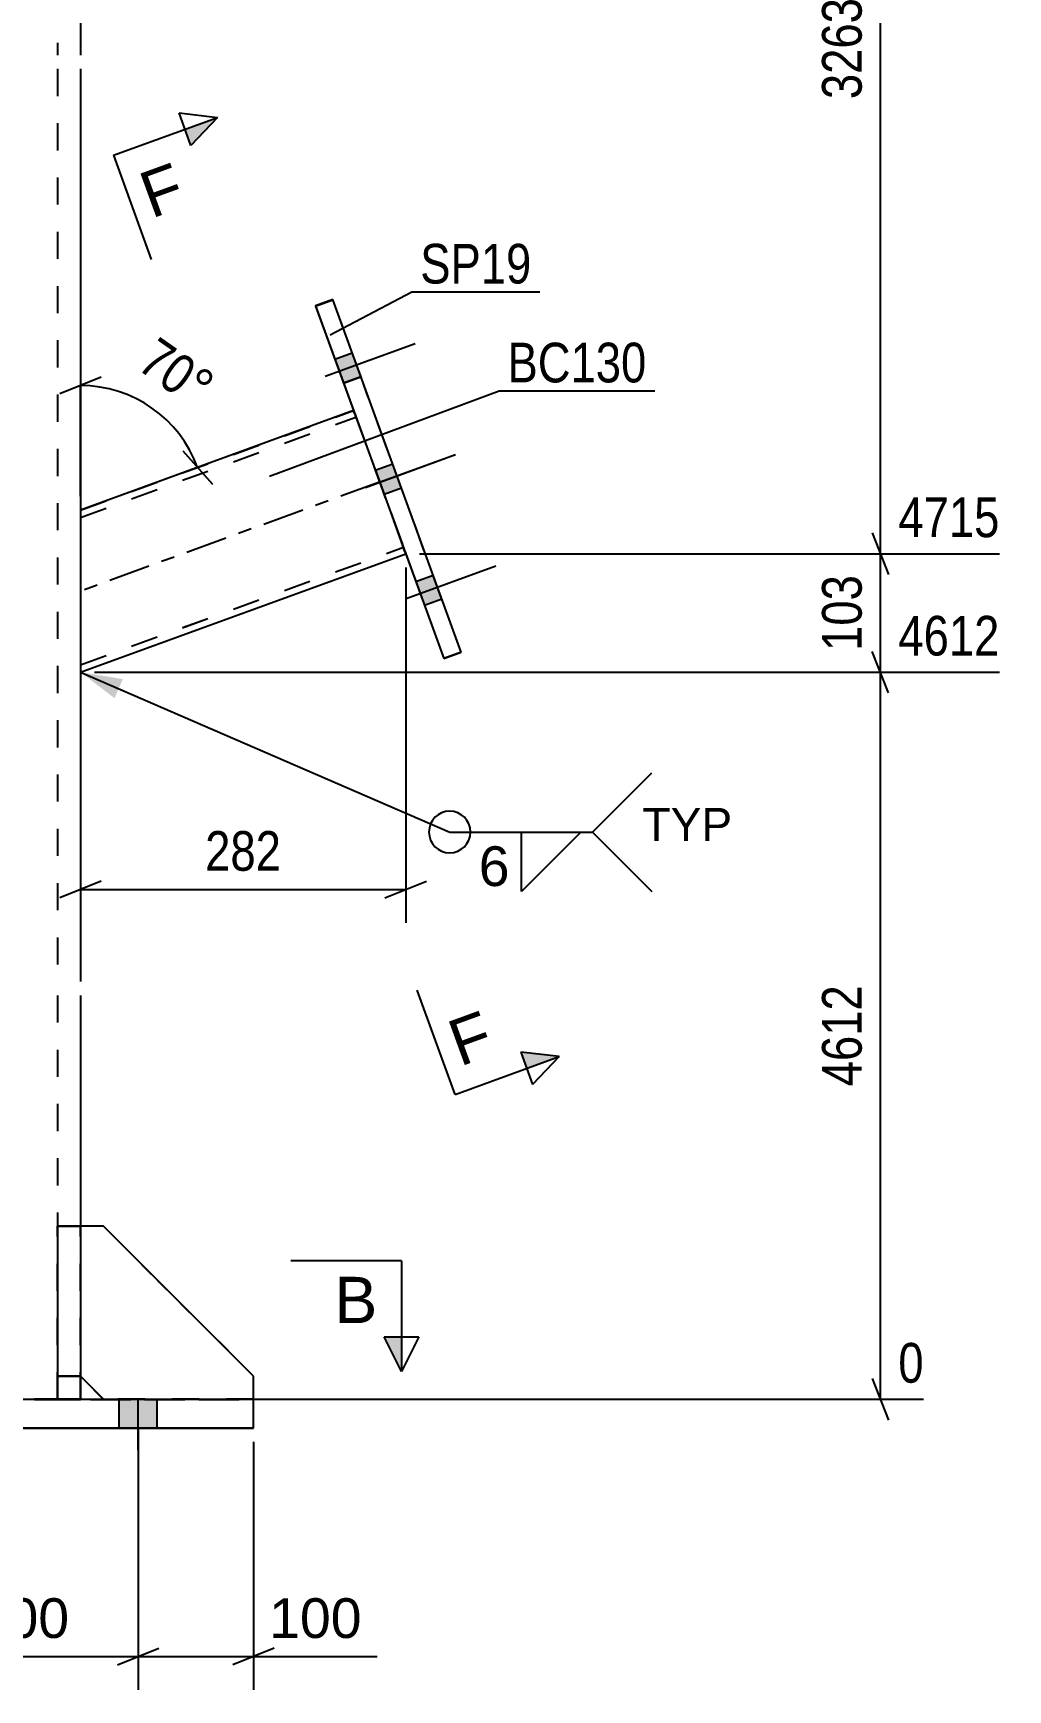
# Model space of a CAD drawing. Header units: millimetres. Extents: x -162 to 432, y -197 to 223.
# Drawn here: x 234.1 to 304.6, y -21 to 98.7 of the extents above; entities that cross this region are included whole.
import ezdxf

# ---------------------------------------------------------------- set-up
doc = ezdxf.new("R2010")
doc.units = ezdxf.units.MM
doc.linetypes.add('DXK_LINE_DOT2', pattern=[3.9198, 1.9599, -1.9599])
doc.linetypes.add('DXK_LINE_DOT3', pattern=[5.918699999999999, 2.979, -0.9799, 0.9799, -0.9799])
doc.styles.add('Arial', font='ARIAL.TTF', dxfattribs={"height": 0.2})
doc.styles.add('Arial Narrow', font='ARIALN.TTF', dxfattribs={"height": 0.2})

# ---------------------------------------------------------------- blocks, each defined once
blk = doc.blocks.new('Part-284928215-2617 - 2602')
at = {"color": 2, "linetype": 'Continuous'}
for p, q in [((235.9030338605318, 12.50414428126845), (235.9030338605318, 12.50383755667836)), ((237.5697005271985, 12.50414428126845), (235.9030338605318, 12.50414428126845)), ((235.9030338605318, 12.50414428126845), (235.9030338605318, 0.006138202788955974)), ((237.5697005271985, 12.50383755667836), (237.5697005271985, 12.50414428126845)), ((237.5697005271985, 12.50414428126845), (237.5697005271985, 0.006138202788955974)), ((237.5697005271985, 1.67280484123097), (235.9030338605318, 1.67280484123097)), ((235.9030338605318, 0.006138202788955974), (237.5697005271985, 0.006138202788955974))]:
    blk.add_line(p, q, dxfattribs=at)
at = {"color": 7, "linetype": 'DXK_LINE_DOT2'}
for p, q in [((235.9030338605318, 12.50383755667836), (237.5697005271985, 12.50383755667836)), ((235.9030338605318, 1.67280484123097), (235.9030338605318, 0.00414449295334407)), ((235.9030338605318, 1.670504406805264), (237.5697005271985, 1.670504406805264)), ((237.5697005271985, 1.67280484123097), (237.5697005271985, 0.00414449295334407)), ((235.9030338605318, 0.00414449295334407), (235.9030338605318, 0.006138202788955974)), ((237.5697005271985, 0.00414449295334407), (235.9030338605318, 0.00414449295334407)), ((237.5697005271985, 0.00414449295334407), (237.5697005271985, 0.006138202788955974))]:
    blk.add_line(p, q, dxfattribs=at)
blk = doc.blocks.new('Part-284928215-2702 - 2602')
at = {"color": 7, "linetype": 'DXK_LINE_DOT2'}
for p, q in [((235.9030338605318, -0.006130870427928887), (235.9030338605318, 12.49616935231288)), ((237.5697005271985, 12.49616935231288), (235.9030338605318, 12.49616935231288)), ((237.5697005271985, 12.49586262772279), (235.9030338605318, 12.49586262772279)), ((237.5697005271985, -0.006130870427928887), (237.5697005271985, 12.49616935231288)), ((237.5697005271985, 1.662836202439792), (235.9030338605318, 1.662836202439792)), ((237.5697005271985, 1.660535768014086), (235.9030338605318, 1.660535768014086)), ((235.9030338605318, -0.004137160592316983), (235.9030338605318, -0.006130870427928887)), ((235.9030338605318, -0.004137160592316983), (237.5697005271985, -0.004137160592316983)), ((235.9030338605318, -0.006130870427928887), (237.5697005271985, -0.006130870427928887)), ((237.5697005271985, -0.004137160592316983), (237.5697005271985, -0.006130870427928887))]:
    blk.add_line(p, q, dxfattribs=at)
blk = doc.blocks.new('Part-284928215-2661 - 2602')
at = {"color": 7, "linetype": 'DXK_LINE_DOT2'}
for p, q in [((235.9030338605318, 145.0064509876702), (235.9030338605318, 97.08198239874046)), ((235.9030338605318, 96.08198239874048), (235.9030338605318, 30.17050422334503)), ((235.9030338605318, 29.17050422334502), (235.9030338605318, -0.003216986822034565)), ((237.5697005271985, 12.50414428126845), (237.5697005271985, -0.003216986822034565)), ((199.2363671938651, 0.003837678750130635), (234.2363671938651, 0.003837678750130635)), ((199.2363671938651, 0.003530954160036496), (234.2363671938651, 0.003530954160036496)), ((235.5119786350814, 0.003790982711753562), (234.2363671938651, 0.003837678750130635)), ((234.2363671938651, 0.003530954160036496), (234.8741729144745, 0.00350760614092375)), ((234.8741729144745, 0.00350760614092375), (235.4148784958423, 0.003441116607613518)), ((235.4148784958423, 0.003441116607613518), (235.7761664147179, 0.003341607988905556)), ((236.5933897978195, 0.003658003645133097), (235.5119786350814, 0.003790982711753562)), ((235.7761664147179, 0.003341607988905556), (235.9030338605318, 0.003224229569942357)), ((235.9030338605318, -0.003216986822034565), (235.9030338605318, 0.003224229569942357)), ((237.3159656355706, 0.003458986407868755), (236.5933897978195, 0.003658003645133097)), ((237.5697005271985, 0.003224229569942357), (237.3159656355706, 0.003458986407868755)), ((237.5697005271985, -0.003216986822034565), (237.5697005271985, 0.003224229569942357)), ((199.2363671938651, -0.003523711412128705), (234.2363671938651, -0.003523711412128705)), ((199.2363671938651, -0.003830436002222844), (234.2363671938651, -0.003830436002222844)), ((234.8741729144745, -0.003500363392864377), (234.2363671938651, -0.003523711412128705)), ((234.2363671938651, -0.003830436002222844), (235.5119786350814, -0.00378373996384577)), ((235.4148784958423, -0.003433873859554144), (234.8741729144745, -0.003500363392864377)), ((235.7761664147179, -0.003334365240997764), (235.4148784958423, -0.003433873859554144)), ((235.5119786350814, -0.00378373996384577), (236.5933897978195, -0.003650760897225306)), ((235.9030338605318, -0.003216986822034565), (235.7761664147179, -0.003334365240997764)), ((236.5933897978195, -0.003650760897225306), (237.3159656355706, -0.003451743659809381)), ((237.3159656355706, -0.003451743659809381), (237.5697005271985, -0.003216986822034565))]:
    blk.add_line(p, q, dxfattribs=at)
at = {"color": 2, "linetype": 'Continuous'}
for p, q in [((237.5697005271985, 145.0064509876702), (237.5697005271985, 97.08198239874046)), ((237.5697005271985, 96.08198239874048), (237.5697005271985, 30.17050422334503)), ((237.5697005271985, 29.17050422334502), (237.5697005271985, 12.50414428126845))]:
    blk.add_line(p, q, dxfattribs=at)
blk = doc.blocks.new('Part-284928215-2676 - 2602')
at = {"color": 2, "linetype": 'Continuous'}
for p, q in [((183.4030338605318, -2.089464168480447), (183.4030338605318, 0.006138113175836679)), ((183.4030338605318, 0.006138113175836679), (250.0697005271985, 0.006138113175836679)), ((250.0697005271985, -2.089464168480447), (250.0697005271985, 0.006138113175836679)), ((183.4030338605318, -2.077195184876681), (183.4030338605318, -2.089464168480447)), ((250.0697005271985, -2.077195184876681), (183.4030338605318, -2.077195184876681)), ((183.4030338605318, -2.089464168480447), (250.0697005271985, -2.089464168480447)), ((250.0697005271985, -2.077195184876681), (250.0697005271985, -2.089464168480447))]:
    blk.add_line(p, q, dxfattribs=at)
at = {"color": 7, "linetype": 'DXK_LINE_DOT2'}
blk.add_line((183.4030338605318, -0.006130870427928887), (250.0697005271985, -0.006130870427928887), dxfattribs=at)
blk = doc.blocks.new('Part-284928215-2684 - 2602')
at = {"color": 2, "linetype": 'Continuous'}
for p, q in [((255.8019409267625, 79.42030000666284), (254.5490174293368, 78.96427316501445)), ((265.0649863047094, 53.97029189599664), (255.8019409267625, 79.42030000666284)), ((254.5490174293368, 78.96427316501445), (263.8120628072837, 53.51426505434858)), ((254.5490174293368, 78.96427316501445), (254.5490174293368, 78.95928889042546)), ((254.5490174293368, 78.95928889042546), (254.5506193443129, 78.9598719397726)), ((254.5490174293368, 78.95928889042546), (257.2983622428013, 71.40552606764226)), ((261.0605837501521, 61.06890738884857), (263.8120628072837, 53.50928077975954)), ((263.8120628072837, 53.51426505434858), (265.0649863047094, 53.97029189599664)), ((265.0649863047094, 53.96530762140759), (263.8120628072837, 53.50928077975954)), ((265.0649863047094, 53.96530762140759), (265.0633843897333, 53.96970884664955)), ((265.0649863047094, 53.97029189599664), (265.0649863047094, 53.96530762140759)), ((263.8120628072837, 53.51426505434858), (263.8120628072837, 53.50928077975954))]:
    blk.add_line(p, q, dxfattribs=at)
at = {"color": 7, "linetype": 'DXK_LINE_DOT2'}
for p, q in [((254.5506193443129, 78.9598719397726), (255.8019409267625, 79.4153157320738)), ((255.8019409267625, 79.4153157320738), (255.8019409267625, 79.42030000666284)), ((265.0633843897333, 53.96970884664955), (255.8019409267625, 79.4153157320738)), ((257.2983622428013, 71.40552606764226), (261.0605837501521, 61.06890738884857))]:
    blk.add_line(p, q, dxfattribs=at)
blk = doc.blocks.new('Part-284928215-2694 - 2602')
at = {"color": 2, "linetype": 'Continuous'}
for p, q in [((257.2994293644414, 71.4059144681409), (237.5697005275332, 64.2248807126432)), ((237.5697005276011, 52.51892544221278), (261.0616508717644, 61.06929578933716)), ((237.5697005276011, 52.51726912942627), (261.0616508717644, 61.06763947655065))]:
    blk.add_line(p, q, dxfattribs=at)
at = {"color": 7, "linetype": 'DXK_LINE_DOT2'}
for p, q in [((237.5697005275332, 64.22322439985669), (257.2994293644414, 71.4042581553544)), ((237.5697005275356, 63.69279183671438), (257.4704394329573, 70.93606816455917)), ((237.5697005275356, 63.69113552392787), (257.4704394329573, 70.93441185177267)), ((257.2994293644414, 71.4042581553544), (257.2994293644414, 71.4059144681409)), ((257.2994293644414, 71.4059144681409), (257.3254640971641, 71.33445505463965)), ((257.3254640971641, 71.3326578877502), (257.2994293644414, 71.4042581553544)), ((257.3254640971641, 71.33445505463965), (257.3996047432758, 71.13081500795647)), ((257.3996047432758, 71.12889843072458), (257.3254640971641, 71.3326578877502)), ((257.3996047432758, 71.13081500795647), (257.5105640614949, 70.82599667919726)), ((257.4703894299395, 70.9343936521633), (257.3996047432758, 71.12889843072458)), ((257.4703894299395, 70.9343936521633), (260.8775832366715, 61.57320085520195)), ((257.4704394329573, 70.93441185177267), (257.4704394329573, 70.93606816455917)), ((257.4834567993186, 70.90033845780829), (257.4704394329573, 70.93606816455917)), ((257.4704394329573, 70.93441185177267), (257.4834567993186, 70.89861171797031)), ((257.5205271223745, 70.79851843446653), (257.4834567993186, 70.90033845780829)), ((257.4834567993186, 70.89861171797031), (257.5205271223745, 70.79673198945733)), ((257.5105640614949, 70.82599667919726), (260.8505161747109, 61.64955363016611)), ((257.5205271223745, 70.79851843446653), (260.8405531138313, 61.67682195523423)), ((257.5205271223745, 70.79673198945733), (257.576006781484, 70.64428293135836)), ((257.576006781484, 70.64428293135836), (260.8405531138313, 61.67503551022503)), ((237.5697005275332, 64.2248807126432), (237.5697005276011, 52.51726912942627)), ((237.5697005275987, 53.0510143181416), (260.8906408032485, 61.53914209291884)), ((237.5697005275987, 53.04935800535509), (260.8906408032485, 61.53748578013233)), ((260.8776234368872, 61.57494222672125), (260.8405531138313, 61.67682195523423)), ((260.8405531138313, 61.67503551022503), (260.8776234368872, 61.57321548688327)), ((260.8505161747109, 61.64955363016611), (260.96147549293, 61.34465551396693)), ((260.96147549293, 61.34273893673503), (260.8775832366715, 61.57320085520195)), ((260.8906408032485, 61.53914209291884), (260.8776234368872, 61.57494222672125)), ((260.8776234368872, 61.57321548688327), (260.8906408032485, 61.53748578013233)), ((260.8906408032485, 61.53748578013233), (260.8906408032485, 61.53914209291884)), ((260.96147549293, 61.34465551396693), (261.0356161390417, 61.14089605694164)), ((261.0356161390417, 61.1390988900522), (260.96147549293, 61.34273893673503)), ((261.0356161390417, 61.14089605694164), (261.0616508717644, 61.06929578933716)), ((261.0616508717644, 61.06763947655065), (261.0356161390417, 61.1390988900522)), ((261.0616508717644, 61.06763947655065), (261.0616508717644, 61.06929578933716))]:
    blk.add_line(p, q, dxfattribs=at)
at = {"color": 7, "linetype": 'DXK_LINE_DOT3'}
blk.add_line((259.1805401181017, 66.23677697203505), (237.5697005275671, 58.37107492082163), dxfattribs=at)
blk = doc.blocks.new('Part-284928215-2703 - 2602')
at = {"color": 7, "linetype": 'DXK_LINE_DOT2'}
for p, q in [((239.2363671938651, 12.49647607690298), (237.5697005271985, 12.49647607690298)), ((237.5697005271985, 12.49647607690298), (237.5697005271985, 1.662836202439792)), ((239.2363671938651, 12.49616935231288), (237.5697005271985, 12.49616935231288)), ((250.0697005271985, 1.663142927029886), (239.2363671938651, 12.49647607690298)), ((239.2363671938651, 12.49647607690298), (239.2363671938651, 12.49616935231288)), ((239.2363671938651, 12.49616935231288), (250.0697005271985, 1.662836202439792)), ((239.2363671938651, -0.003830436002222844), (237.5697005271985, 1.662836202439792)), ((250.0697005271985, -0.003830436002222844), (250.0697005271985, 1.663142927029886)), ((239.2363671938651, -0.003523711412128705), (239.2267053691135, 0.006138113175836679)), ((250.0697005271985, -0.003523711412128705), (250.0697005271985, 0.006138113175836679)), ((239.2363671938651, -0.003523711412128705), (250.0697005271985, -0.003523711412128705)), ((239.2363671938651, -0.003523711412128705), (239.2363671938651, -0.003830436002222844)), ((239.2363671938651, -0.003830436002222844), (250.0697005271985, -0.003830436002222844))]:
    blk.add_line(p, q, dxfattribs=at)
at = {"color": 2, "linetype": 'Continuous'}
blk.add_line((239.2267053691135, 0.006138113175836679), (237.5697005271985, 1.663142927029886), dxfattribs=at)
blk = doc.blocks.new('Bolt-284928215-2712 - 2602')
at = {"linetype": 'Continuous'}
for points in [[(190.3613671938651, -2.078728807827304), (193.1113671938651, -2.078728807827304), (193.1113671938651, 0.004604490225214401), (190.3613671938651, 0.004604490225214401)], [(190.3613671938651, -2.081796053728245), (193.1113671938651, -2.081796053728245), (193.1113671938651, 0.001537244324273009), (190.3613671938651, 0.001537244324273009)], [(207.0280338605318, -2.078728807827304), (209.7780338605318, -2.078728807827304), (209.7780338605318, 0.004604490225214401), (207.0280338605318, 0.004604490225214401)], [(223.6947005271985, -2.078728807827304), (226.4447005271985, -2.078728807827304), (226.4447005271985, 0.004604490225214401), (223.6947005271985, 0.004604490225214401)], [(240.3613671938651, -2.078728807827304), (243.1113671938651, -2.078728807827304), (243.1113671938651, 0.004604490225214401), (240.3613671938651, 0.004604490225214401)], [(240.3613671938651, -2.081796053728245), (243.1113671938651, -2.081796053728245), (243.1113671938651, 0.001537244324273009), (240.3613671938651, 0.001537244324273009)], [(190.3613671938651, -2.084863299629186), (193.1113671938651, -2.084863299629186), (193.1113671938651, -0.001530001576668383), (190.3613671938651, -0.001530001576668383)], [(190.3613671938651, -2.087930545530128), (193.1113671938651, -2.087930545530128), (193.1113671938651, -0.004597247477609773), (190.3613671938651, -0.004597247477609773)], [(207.0280338605318, -2.087930545530128), (209.7780338605318, -2.087930545530128), (209.7780338605318, -0.004597247477609773), (207.0280338605318, -0.004597247477609773)], [(223.6947005271985, -2.087930545530128), (226.4447005271985, -2.087930545530128), (226.4447005271985, -0.004597247477609773), (223.6947005271985, -0.004597247477609773)], [(240.3613671938651, -2.084863299629186), (243.1113671938651, -2.084863299629186), (243.1113671938651, -0.001530001576668383), (240.3613671938651, -0.001530001576668383)], [(240.3613671938651, -2.087930545530128), (243.1113671938651, -2.087930545530128), (243.1113671938651, -0.004597247477609773), (240.3613671938651, -0.004597247477609773)]]:
    blk.add_hatch(color=1, dxfattribs=at).paths.add_polyline_path(points)
at = {"color": 1, "linetype": 'Continuous'}
for p, q in [((190.3613671938651, -2.078728807827304), (190.3613671938651, 0.004604490225214401)), ((190.3613671938651, -2.081796053728245), (190.3613671938651, 0.001537244324273009)), ((191.7363671938651, -3.662062114348256), (191.7363671938651, 0.004604490225626663)), ((191.7363671938651, -3.665129360249198), (191.7363671938651, 0.001537244324685272)), ((193.1113671938651, -2.078728807827304), (193.1113671938651, 0.004604490225214401)), ((193.1113671938651, -2.081796053728245), (193.1113671938651, 0.001537244324273009)), ((207.0280338605318, -2.078728807827304), (207.0280338605318, 0.004604490225214401)), ((208.4030338605318, -3.662062114348256), (208.4030338605318, 0.004604490225626663)), ((209.7780338605318, -2.078728807827304), (209.7780338605318, 0.004604490225214401)), ((223.6947005271985, -2.078728807827304), (223.6947005271985, 0.004604490225214401)), ((225.0697005271985, -3.662062114348256), (225.0697005271985, 0.004604490225626663)), ((226.4447005271985, -2.078728807827304), (226.4447005271985, 0.004604490225214401)), ((240.3613671938651, -2.078728807827304), (240.3613671938651, 0.004604490225214401)), ((240.3613671938651, -2.081796053728245), (240.3613671938651, 0.001537244324273009)), ((241.7363671938651, -3.662062114348256), (241.7363671938651, 0.004604490225626663)), ((241.7363671938651, -3.665129360249198), (241.7363671938651, 0.001537244324685272)), ((243.1113671938651, -2.078728807827304), (243.1113671938651, 0.004604490225214401)), ((243.1113671938651, -2.081796053728245), (243.1113671938651, 0.001537244324273009)), ((190.3613671938651, -2.084863299629186), (190.3613671938651, -0.001530001576668383)), ((190.3613671938651, -2.087930545530128), (190.3613671938651, -0.004597247477609773)), ((191.7363671938651, -3.668196606150139), (191.7363671938651, -0.00153000157625612)), ((191.7363671938651, -3.671263852051081), (191.7363671938651, -0.004597247477197511)), ((193.1113671938651, -2.084863299629186), (193.1113671938651, -0.001530001576668383)), ((193.1113671938651, -2.087930545530128), (193.1113671938651, -0.004597247477609773)), ((207.0280338605318, -2.087930545530128), (207.0280338605318, -0.004597247477609773)), ((208.4030338605318, -3.671263852051081), (208.4030338605318, -0.004597247477197511)), ((209.7780338605318, -2.087930545530128), (209.7780338605318, -0.004597247477609773)), ((223.6947005271985, -2.087930545530128), (223.6947005271985, -0.004597247477609773)), ((225.0697005271985, -3.671263852051081), (225.0697005271985, -0.004597247477197511)), ((226.4447005271985, -2.087930545530128), (226.4447005271985, -0.004597247477609773)), ((240.3613671938651, -2.084863299629186), (240.3613671938651, -0.001530001576668383)), ((240.3613671938651, -2.087930545530128), (240.3613671938651, -0.004597247477609773)), ((241.7363671938651, -3.668196606150139), (241.7363671938651, -0.00153000157625612)), ((241.7363671938651, -3.671263852051081), (241.7363671938651, -0.004597247477197511)), ((243.1113671938651, -2.084863299629186), (243.1113671938651, -0.001530001576668383)), ((243.1113671938651, -2.087930545530128), (243.1113671938651, -0.004597247477609773))]:
    blk.add_line(p, q, dxfattribs=at)
blk = doc.blocks.new('Bolt-284928215-2713 - 2602')
at = {"linetype": 'Continuous'}
for points in [[(255.9455996382483, 75.1262748929745), (256.5726365655103, 73.40350508741108), (257.8255600628947, 73.85953192904338), (257.1985231356327, 75.58230173460674)], [(255.9455996382483, 75.12470292945022), (256.5726365655103, 73.40193312388686), (257.8255600628947, 73.85795996551917), (257.1985231356327, 75.58072977108253)], [(255.9455996382483, 75.12313096592601), (256.5726365655103, 73.40036116036265), (257.8255600628947, 73.8563880019949), (257.1985231356327, 75.57915780755832)], [(258.8670216420628, 67.09973387345656), (259.4940585693247, 65.37696406789314), (260.7469820667092, 65.83299090952545), (260.1199451394472, 67.55576071508881)], [(258.8670216420628, 67.09658994640807), (259.4940585693247, 65.37382014084471), (260.7469820667092, 65.82984698247697), (260.1199451394472, 67.55261678804038)], [(261.7884436458748, 59.07319285393891), (262.4154805731367, 57.35042304837555), (263.6684040705212, 57.8064498900078), (263.0413671432593, 59.52921969557121)], [(261.7884436458748, 59.07162089041469), (262.4154805731367, 57.34885108485128), (263.6684040705212, 57.80487792648358), (263.0413671432593, 59.52764773204694)], [(261.7884436458748, 59.07004892689042), (262.4154805731367, 57.34727912132706), (263.6684040705212, 57.80330596295937), (263.0413671432593, 59.52607576852273)]]:
    blk.add_hatch(color=1, dxfattribs=at).paths.add_polyline_path(points)
at = {"color": 1, "linetype": 'Continuous'}
for p, q in [((255.241117760099, 73.8943681813152), (261.7406584030545, 76.26000742236829)), ((255.241117760099, 73.89279621779099), (261.7406584030545, 76.25843545884408)), ((255.241117760099, 73.89122425426672), (261.7406584030545, 76.25686349531986)), ((255.9455996382483, 75.1262748929745), (257.1985231356327, 75.58230173460674)), ((255.9455996382483, 75.12470292945022), (257.1985231356327, 75.58072977108253)), ((255.9455996382483, 75.12313096592601), (257.1985231356327, 75.57915780755832)), ((256.5726365655103, 73.40350508741108), (257.8255600628947, 73.85953192904338)), ((256.5726365655103, 73.40193312388686), (257.8255600628947, 73.85795996551917)), ((256.5726365655103, 73.40036116036265), (257.8255600628947, 73.8563880019949)), ((258.1625397639135, 65.86782716179727), (264.6620804068689, 68.23346640285035)), ((258.1625397639135, 65.86468323474878), (264.6620804068689, 68.23032247580193)), ((258.8670216420628, 67.09973387345656), (260.1199451394472, 67.55576071508881)), ((258.8670216420628, 67.09658994640807), (260.1199451394472, 67.55261678804038)), ((259.4940585693247, 65.37696406789314), (260.7469820667092, 65.83299090952545)), ((259.4940585693247, 65.37382014084471), (260.7469820667092, 65.82984698247697)), ((261.0839617677256, 57.84128614227961), (267.583502410681, 60.20692538333276)), ((261.0839617677256, 57.8397141787554), (267.583502410681, 60.20535341980849)), ((261.0839617677256, 57.83814221523119), (267.583502410681, 60.20378145628428)), ((261.7884436458748, 59.07319285393891), (263.0413671432593, 59.52921969557121)), ((261.7884436458748, 59.07162089041469), (263.0413671432593, 59.52764773204694)), ((261.7884436458748, 59.07004892689042), (263.0413671432593, 59.52607576852273)), ((262.4154805731367, 57.35042304837555), (263.6684040705212, 57.8064498900078)), ((262.4154805731367, 57.34885108485128), (263.6684040705212, 57.80487792648358)), ((262.4154805731367, 57.34727912132706), (263.6684040705212, 57.80330596295937))]:
    blk.add_line(p, q, dxfattribs=at)
blk = doc.blocks.new('Part-284928215-2761 - 2602')
at = {"color": 2, "linetype": 'Continuous'}
for p, q in [((239.2363671938651, 12.50383755667836), (237.5697005271985, 12.50383755667836)), ((250.0697005271985, 1.670504406805264), (239.2363671938651, 12.50383755667836)), ((239.2363671938651, 12.50383755667836), (239.2363671938651, 12.50353083208826)), ((239.2340668490136, 0.006138113175836679), (237.5697005271985, 1.670504406805264)), ((250.0697005271985, 0.006138113175836679), (250.0697005271985, 1.670504406805264))]:
    blk.add_line(p, q, dxfattribs=at)
at = {"color": 7, "linetype": 'DXK_LINE_DOT2'}
for p, q in [((237.5697005271985, 12.50383755667836), (237.5697005271985, 1.67019768221517)), ((239.2363671938651, 12.50353083208826), (237.5697005271985, 12.50353083208826)), ((239.2363671938651, 12.50353083208826), (250.0697005271985, 1.67019768221517)), ((239.2363671938651, 0.003531043773155792), (237.5697005271985, 1.67019768221517)), ((239.2363671938651, 0.003837768363249931), (239.2340668490136, 0.006138113175836679)), ((239.2363671938651, 0.003837768363249931), (250.0697005271985, 0.003837768363249931)), ((239.2363671938651, 0.003837768363249931), (239.2363671938651, 0.003531043773155792)), ((250.0697005271985, 0.003531043773155792), (239.2363671938651, 0.003531043773155792)), ((250.0697005271985, 0.003837768363249931), (250.0697005271985, 0.006138113175836679)), ((250.0697005271985, 0.006138113175836679), (250.0697005271985, 0.003531043773155792)), ((250.0697005271985, 0.003837768363249931), (250.0697005271985, 0.003531043773155792))]:
    blk.add_line(p, q, dxfattribs=at)
blk = doc.blocks.new('StraightDimension-284928215-2856 - 2602')
at = {"color": 7, "linetype": 'Continuous'}
for p, q in [((241.7363921938664, -2.041663027652305), (241.7363921938664, -20.98428236257226)), ((225.069700527196, -3.705172073827043), (225.069700527196, -20.98428236257226)), ((226.5697005868007, -17.9842823387304), (223.5697004675914, -19.18428238641411)), ((225.069700527196, -18.58428236257225), (241.7363921938664, -18.58428236257225)), ((240.2363921342617, -19.18428238641411), (243.236392253471, -17.9842823387304))]:
    blk.add_line(p, q, dxfattribs=at)
at = {"color": 0}
blk.add_wipeout([(237.33849557928127, -17.83428236257225), (237.33849557928127, -13.634282362572263), (229.46759714178123, -13.634282362572263), (229.46759714178123, -17.83428236257225)], dxfattribs=at)
at = {"color": 3, "style": 'Arial'}
blk.add_text('200', height=2.865234375, dxfattribs=at).set_placement((230.0675971417812, -17.23428236257226))
blk = doc.blocks.new('StraightDimension-284928215-2887 - 2602')
at = {"color": 7, "linetype": 'Continuous'}
for p, q in [((295.9523654145564, 132.5523240843765), (294.7523653668727, 135.5523242035858)), ((238.5697005276544, 134.0523241439812), (303.9648653907145, 134.0523241439812)), ((295.3523653907146, 61.06947982412223), (295.3523653907146, 134.0523241439812)), ((294.7523653668727, 62.56947988372687), (295.9523654145564, 59.56947976451758)), ((262.0616508718299, 61.06947982412223), (303.9648653907145, 61.06947982412223))]:
    blk.add_line(p, q, dxfattribs=at)
at = {"color": 0}
blk.add_wipeout([(294.60233632647515, 101.8171541879213), (290.40233632650353, 101.81713876045991), (290.40236759466194, 93.30463876051734), (294.6023675946337, 93.30465418797878)], dxfattribs=at)
at = {"color": 3, "style": 'Arial Narrow'}
blk.add_text('3263', height=2.86328125, rotation=90.0002104591497, dxfattribs=at).set_placement((294.0023653907145, 93.9046519840517))
at = {"color": 0, "linetype": 'Continuous'}
blk.add_wipeout([(304.5648653907146, 134.65232414398113), (304.5648653907146, 138.8523241439811), (296.05236539071456, 138.8523241439811), (296.05236539071456, 134.65232414398113)], dxfattribs=at)
at = {"color": 3, "linetype": 'Continuous', "style": 'Arial Narrow'}
blk.add_text('7977', height=2.86328125, dxfattribs=at).set_placement((296.6523653907145, 135.2523241439811))
blk = doc.blocks.new('StraightDimension-284928215-2879 - 2602')
at = {"color": 7, "linetype": 'Continuous'}
for p, q in [((294.7523653668727, 62.56947988372687), (295.9523654145564, 59.56947976451758)), ((262.0616508718299, 61.06947982412223), (303.9648653907145, 61.06947982412223)), ((295.3523653907146, 52.51910947729516), (295.3523653907146, 61.06947982412223)), ((295.9523654145564, 51.01910941769052), (294.7523653668727, 54.0191095368998)), ((238.5697005284136, 52.51910947729516), (303.9648653907145, 52.51910947729516))]:
    blk.add_line(p, q, dxfattribs=at)
at = {"color": 0, "linetype": 'Continuous'}
blk.add_wipeout([(304.5648653907146, 61.66947982412219), (304.5648653907146, 65.86947982412218), (296.05236539071456, 65.86947982412218), (296.05236539071456, 61.66947982412219)], dxfattribs=at)
at = {"color": 0}
blk.add_wipeout([(294.6023430415531, 60.13648435459068), (290.40234304158156, 60.13646892712924), (290.40236759466194, 53.45209392717435), (294.60236759463356, 53.45210935463577)], dxfattribs=at)
at = {"color": 3, "linetype": 'Continuous', "style": 'Arial Narrow'}
blk.add_text('4715', height=2.86328125, dxfattribs=at).set_placement((296.6523653907145, 62.26947982412221))
at = {"color": 3, "style": 'Arial Narrow'}
blk.add_text('103', height=2.86328125, rotation=90.0002104591497, dxfattribs=at).set_placement((294.0023653907145, 54.05210715070868))
blk = doc.blocks.new('AngleDimension-284928215-2827 - 2602')
at = {"color": 7, "linetype": 'Continuous'}
for p, q in [((239.0697005868007, 73.8199149817136), (236.0697004675914, 72.61991493402988)), ((237.569700527196, 65.21991495781262), (237.569700527196, 73.21991495787174)), ((237.569700527196, 73.21991495787174), (237.569700527196, 64.21991495787174)), ((244.9500882989666, 68.50242311508171), (247.1037799510597, 66.09376932148635)), ((246.0269341250131, 67.29809621828403), (237.569700527196, 64.21991495787174))]:
    blk.add_line(p, q, dxfattribs=at)
blk.add_arc((237.569700527196, 64.21991495787171), 9.000000000000028, 19.99999980001767, 89.99999999999977, dxfattribs=at)
at = {"color": 0}
blk.add_wipeout([(245.99706862001963, 70.62520269130093), (248.40620924708335, 74.06555753332393), (243.11560776499365, 77.77035066001523), (240.70646713792988, 74.32999581799227)], dxfattribs=at)
at = {"color": 3, "style": 'Arial Narrow'}
blk.add_text('70°', height=2.86328125, rotation=-35.00199170454199, dxfattribs=at).set_placement((241.5421093477995, 74.47731213441497))
blk = doc.blocks.new('StraightDimension-284928215-2850 - 2602')
at = {"color": 7, "linetype": 'Continuous'}
for p, q in [((241.7363921938664, -2.041663027652305), (241.7363921938664, -20.98428236257226)), ((250.0697005271985, -3.077195184876672), (250.0697005271985, -20.98428236257226)), ((240.2363921342617, -19.18428238641411), (243.236392253471, -17.9842823387304)), ((241.7363921938664, -18.58428236257225), (250.0697005271985, -18.58428236257225)), ((251.5697005868031, -17.9842823387304), (248.5697004675938, -19.18428238641411)), ((250.0697005271985, -18.58428236257225), (258.9905989646985, -18.58428236257225)), ((250.0697005271985, -18.58428236257225), (258.9905989646985, -18.58428236257225))]:
    blk.add_line(p, q, dxfattribs=at)
at = {"color": 0}
blk.add_wipeout([(258.46559896469853, -17.834282362572246), (258.46559896469853, -13.634282362572261), (250.5947005271985, -13.634282362572261), (250.5947005271985, -17.834282362572246)], dxfattribs=at)
at = {"color": 3, "style": 'Arial'}
blk.add_text('100', height=2.865234375, dxfattribs=at).set_placement((251.1947005271985, -17.23428236257226))
blk = doc.blocks.new('StraightDimension-284928215-2873 - 2602')
at = {"color": 7, "linetype": 'Continuous'}
for p, q in [((295.9523654145564, 51.01910941769052), (294.7523653668727, 54.0191095368998)), ((238.5697005284136, 52.51910947729516), (303.9648653907145, 52.51910947729516)), ((295.3523653907146, 0.003684406068202861), (295.3523653907146, 52.51910947729516)), ((294.7523653668727, 1.503684465672848), (295.9523654145564, -1.496315653536442)), ((238.5697005271985, 0.003684406068202861), (298.4804903907145, 0.003684406068202861))]:
    blk.add_line(p, q, dxfattribs=at)
at = {"color": 0}
blk.add_wipeout([(294.60233632647515, 30.517649145551356), (290.40233632650353, 30.51763371808994), (290.40236759466194, 22.00513371814736), (294.6023675946337, 22.005149145608783)], dxfattribs=at)
at = {"color": 3, "style": 'Arial Narrow'}
blk.add_text('4612', height=2.86328125, rotation=90.0002104591497, dxfattribs=at).set_placement((294.0023653907145, 22.60514694168168))
at = {"color": 0, "linetype": 'Continuous'}
for points in [[(304.5648653907146, 53.119109477295154), (304.5648653907146, 57.31910947729517), (296.05236539071456, 57.31910947729517), (296.05236539071456, 53.119109477295154)], [(299.08049039071454, 0.6036844060681976), (299.08049039071454, 4.803684406068214), (296.05236539071456, 4.803684406068214), (296.05236539071456, 0.6036844060681976)]]:
    blk.add_wipeout(points, dxfattribs=at)
at = {"color": 3, "linetype": 'Continuous', "style": 'Arial Narrow'}
for s, p in [('4612', (296.6523653907145, 53.71910947729518)), ('0', (296.6523653907145, 1.203684406068191))]:
    blk.add_text(s, height=2.86328125, dxfattribs=at).set_placement(p)
blk = doc.blocks.new('StraightDimension-284928215-2904 - 2602')
at = {"color": 7, "linetype": 'Continuous'}
for p, q in [((261.0616508718299, 60.06947982412223), (261.0616508718299, 34.42401950260884)), ((237.5697005284136, 51.51910947729516), (237.5697005284136, 34.42401950260884)), ((239.0697005880182, 37.42401952645071), (236.0697004688089, 36.22401947876699)), ((259.5616508122253, 36.22401947876699), (262.5616509314345, 37.42401952645071)), ((237.5697005284136, 36.82401950260885), (261.0616508718299, 36.82401950260885))]:
    blk.add_line(p, q, dxfattribs=at)
at = {"color": 0}
blk.add_wipeout([(252.65786320012168, 37.57401950260885), (252.65786320012168, 41.774019502608866), (245.9734882001217, 41.774019502608866), (245.9734882001217, 37.57401950260885)], dxfattribs=at)
at = {"color": 3, "style": 'Arial Narrow'}
blk.add_text('282', height=2.86328125, dxfattribs=at).set_placement((246.5734882001218, 38.17401950260884))
blk = doc.blocks.new('Mark-284928215-2680 - 2602')
at = {"color": 30, "linetype": 'Continuous'}
for p, q in [((255.6024949546525, 76.88064734806366), (261.5115935160466, 79.98698032211902)), ((261.5115935160466, 79.98698032211908), (270.7506560160465, 79.98698032211908))]:
    blk.add_line(p, q, dxfattribs=at)
at = {"color": 0}
blk.add_wipeout([(270.1506560160466, 80.58698032211903), (270.1506560160466, 83.58698032211903), (262.1115935160466, 83.58698032211903), (262.1115935160466, 80.58698032211903)], dxfattribs=at)
blk.add_wipeout([(270.1506560160466, 80.58698032211903), (270.1506560160466, 83.58698032211903), (262.1115935160466, 83.58698032211903), (262.1115935160466, 80.58698032211903)], dxfattribs=at)
at = {"color": 3, "style": 'Arial Narrow'}
blk.add_text('SP19', height=2.86328125, dxfattribs=at).set_placement((262.1115935160465, 80.58698032211905))
blk = doc.blocks.new('SectionMark-284928215-2939 - 2602')
at = {"linetype": 'Continuous'}
for points in [[(245.5431047950703, 90.55336505968879), (245.1156569657574, 91.728008985828), (247.4649448180358, 92.58290464445369)], [(269.7967540758784, 23.90307065518327), (269.3693062465655, 25.07771458132248), (272.1460419281568, 24.75796631380896)]]:
    blk.add_hatch(color=6, dxfattribs=at).paths.add_polyline_path(points)
at = {"color": 6, "linetype": 'Continuous'}
for p, q in [((245.5431047950703, 90.55336505968879), (244.6882091364446, 92.90265291196721)), ((244.6882091364446, 92.90265291196721), (247.4649448180358, 92.58290464445369)), ((247.4649448180358, 92.58290464445369), (245.5431047950703, 90.55336505968879)), ((272.1460419281568, 24.75796631380896), (269.3693062465655, 25.07771458132248)), ((269.3693062465655, 25.07771458132248), (270.2242019051912, 22.72842672904406)), ((272.1460419281568, 24.75796631380896), (270.2242019051912, 22.72842672904406))]:
    blk.add_line(p, q, dxfattribs=at)
at = {"color": 0, "linetype": 'Continuous'}
for points in [[(245.36094858452418, 86.23048018711155), (244.16409466244824, 89.51948318030135), (241.48535589651044, 88.54470176329808), (242.6822098185864, 85.25569877010828)], [(267.64834673479976, 24.98355107580028), (266.45149281272376, 28.272554068990043), (263.7727540467861, 27.297772651986776), (264.969607968862, 24.00876965879698)]]:
    blk.add_wipeout(points, dxfattribs=at)
at = {"color": 6, "linetype": 'Continuous'}
for p, q in [((239.9472199959405, 89.84724869034474), (247.4649448180358, 92.58290464445369)), ((239.9472199959405, 89.84724869034474), (242.6828759500495, 82.32952386824942)), ((264.6283171060614, 22.02231035970001), (261.8926611519526, 29.54003518179533)), ((264.6283171060614, 22.02231035970001), (272.1460419281568, 24.75796631380896))]:
    blk.add_line(p, q, dxfattribs=at)
at = {"color": 3, "linetype": 'Continuous', "style": 'Arial'}
for p in [(242.6822098185864, 85.2556987701083), (264.9696079688621, 24.00876965879698)]:
    blk.add_text('F', height=3.3427734375, rotation=19.99622705006573, dxfattribs=at).set_placement(p)
blk = doc.blocks.new('Mark-284928215-2690 - 2602')
at = {"color": 30, "linetype": 'Continuous'}
for p, q in [((251.2209074054889, 66.67190303542654), (267.8156827489257, 72.84693469902945)), ((267.8156827489257, 72.8469346990295), (279.0645108739258, 72.84693469902945))]:
    blk.add_line(p, q, dxfattribs=at)
at = {"color": 0}
blk.add_wipeout([(278.46451087392563, 73.44693469902947), (278.46451087392563, 76.44693469902947), (268.41568274892563, 76.44693469902947), (268.41568274892563, 73.44693469902947)], dxfattribs=at)
blk.add_wipeout([(278.46451087392563, 73.44693469902947), (278.46451087392563, 76.44693469902947), (268.41568274892563, 76.44693469902947), (268.41568274892563, 73.44693469902947)], dxfattribs=at)
at = {"color": 3, "style": 'Arial Narrow'}
blk.add_text('BC130', height=2.86328125, dxfattribs=at).set_placement((268.4156827489257, 73.44693469902947))
blk = doc.blocks.new('WeldMark-284928215-2945 - 2602')
at = {"linetype": 'Continuous'}
blk.add_hatch(color=30, dxfattribs=at).paths.add_polyline_path([(240.024743641795, 50.63887988759436), (237.5697005280037, 52.519109477146), (240.6207289646674, 52.01539777520814)])
at = {"color": 30, "linetype": 'Continuous'}
for p, q in [((237.5697005280037, 52.519109477146), (264.2384832461178, 40.97243564029418)), ((264.2384832461178, 40.97243564029418), (274.5621160586178, 40.97243564029418))]:
    blk.add_line(p, q, dxfattribs=at)
at = {"color": 3, "linetype": 'Continuous'}
for p, q in [((274.5621160586178, 40.97243564029418), (278.8478260586178, 45.25814564029417)), ((269.4192580586179, 40.97243564029418), (273.7049680586179, 40.97243564029418)), ((273.7049680586179, 40.97243564029418), (269.4192580586179, 36.68672564029418)), ((269.4192580586179, 36.68672564029418), (269.4192580586179, 40.97243564029418)), ((274.5621160586178, 40.97243564029418), (278.8478260586178, 36.68672564029418))]:
    blk.add_line(p, q, dxfattribs=at)
blk.add_arc((264.2384832461178, 40.97243564029418), 1.499998500000004, 90, 270, dxfattribs=at)
at = {"color": 0}
blk.add_wipeout([(268.7621160586178, 36.87243564029419), (268.7621160586178, 40.2724356402942), (266.1384832461177, 40.2724356402942), (266.1384832461177, 36.87243564029419)], dxfattribs=at)
at = {"color": 3, "linetype": 'Continuous'}
blk.add_arc((264.2384832461178, 40.97243564029418), 1.499998500000004, 270, 90, dxfattribs=at)
at = {"color": 3, "style": 'Arial'}
blk.add_text('6', height=2.865234375, dxfattribs=at).set_placement((266.3384832461178, 37.07243564029417))
at = {"color": 0, "linetype": 'Continuous'}
blk.add_wipeout([(284.64160824611776, 40.32243564029417), (284.64160824611776, 42.82243564029417), (278.16211605861776, 42.82243564029417), (278.16211605861776, 40.32243564029417)], dxfattribs=at)
blk.add_wipeout([(284.64160824611776, 40.32243564029417), (284.64160824611776, 42.82243564029417), (278.16211605861776, 42.82243564029417), (278.16211605861776, 40.32243564029417)], dxfattribs=at)
at = {"color": 3, "linetype": 'Continuous', "style": 'Arial'}
blk.add_text('TYP', height=2.3876953125, dxfattribs=at).set_placement((278.1621160586178, 40.32243564029417))
blk = doc.blocks.new('SectionMark-284928215-2941 - 2602')
at = {"linetype": 'Continuous'}
for points in [[(173.4403644308463, 4.503684406051195), (174.6903644308379, 4.503679814544816), (173.4403552478335, 2.003684406068061)], [(259.510691549108, 4.503688997557575), (260.7606915490995, 4.503684406051195), (260.7606823660868, 2.003684406068061)]]:
    blk.add_hatch(color=6, dxfattribs=at).paths.add_polyline_path(points)
at = {"color": 6, "linetype": 'Continuous'}
for p, q in [((173.4403552478335, 10.00368440606806), (181.4403552478335, 10.00368440606806)), ((173.4403552478335, 10.00368440606806), (173.4403552478335, 2.003684406068061)), ((260.7606823660868, 10.00368440606806), (252.7606823660868, 10.00368440606806)), ((260.7606823660868, 10.00368440606806), (260.7606823660868, 2.003684406068061)), ((173.4403552478335, 2.003684406068061), (172.1903644308547, 4.503688997557575)), ((174.6903644308379, 4.503679814544816), (172.1903644308547, 4.503688997557575)), ((173.4403552478335, 2.003684406068061), (174.6903644308379, 4.503679814544816)), ((259.510691549108, 4.503688997557575), (262.0106915490911, 4.503679814544816)), ((260.7606823660868, 2.003684406068061), (259.510691549108, 4.503688997557575)), ((262.0106915490911, 4.503679814544816), (260.7606823660868, 2.003684406068061))]:
    blk.add_line(p, q, dxfattribs=at)
at = {"color": 0, "linetype": 'Continuous'}
for points in [[(178.3007068103335, 5.50368440606806), (178.3007068103335, 9.00368440606806), (175.1903552478335, 9.00368440606806), (175.1903552478335, 5.50368440606806)], [(259.0106823660868, 5.50368440606806), (259.0106823660868, 9.00368440606806), (255.90033080358677, 9.00368440606806), (255.90033080358677, 5.50368440606806)]]:
    blk.add_wipeout(points, dxfattribs=at)
at = {"color": 3, "linetype": 'Continuous', "style": 'Arial'}
for p in [(175.1903552478335, 5.503684406068061), (255.9003308035868, 5.503684406068061)]:
    blk.add_text('B', height=3.3427734375, dxfattribs=at).set_placement(p)

msp = doc.modelspace()

# ---------------------------------------------------------------- block references
for name in ['Part-284928215-2661 - 2602', 'Part-284928215-2684 - 2602', 'Bolt-284928215-2713 - 2602', 'Part-284928215-2694 - 2602', 'Part-284928215-2617 - 2602', 'Part-284928215-2702 - 2602', 'Part-284928215-2761 - 2602', 'Part-284928215-2703 - 2602', 'Part-284928215-2676 - 2602', 'Bolt-284928215-2712 - 2602']:
    msp.add_blockref(name, (0, 0))

# ---------------------------------------------------------------- next in the draw order: block references
for name in ['StraightDimension-284928215-2887 - 2602', 'StraightDimension-284928215-2856 - 2602']:
    msp.add_blockref(name, (0, 0))

# ---------------------------------------------------------------- next in the draw order: block references
for name in ['Mark-284928215-2680 - 2602', 'StraightDimension-284928215-2879 - 2602', 'StraightDimension-284928215-2850 - 2602']:
    msp.add_blockref(name, (0, 0))

# ---------------------------------------------------------------- next in the draw order: block references
for name in ['AngleDimension-284928215-2827 - 2602', 'StraightDimension-284928215-2873 - 2602']:
    msp.add_blockref(name, (0, 0))

# ---------------------------------------------------------------- next in the draw order: block references
for name in ['StraightDimension-284928215-2904 - 2602', 'SectionMark-284928215-2941 - 2602']:
    msp.add_blockref(name, (0, 0))

# ---------------------------------------------------------------- next in the draw order: block references
msp.add_blockref('SectionMark-284928215-2939 - 2602', (0, 0))

# ---------------------------------------------------------------- next in the draw order: block references
for name in ['Mark-284928215-2690 - 2602', 'WeldMark-284928215-2945 - 2602']:
    msp.add_blockref(name, (0, 0))

doc.saveas('drawing.dxf')
